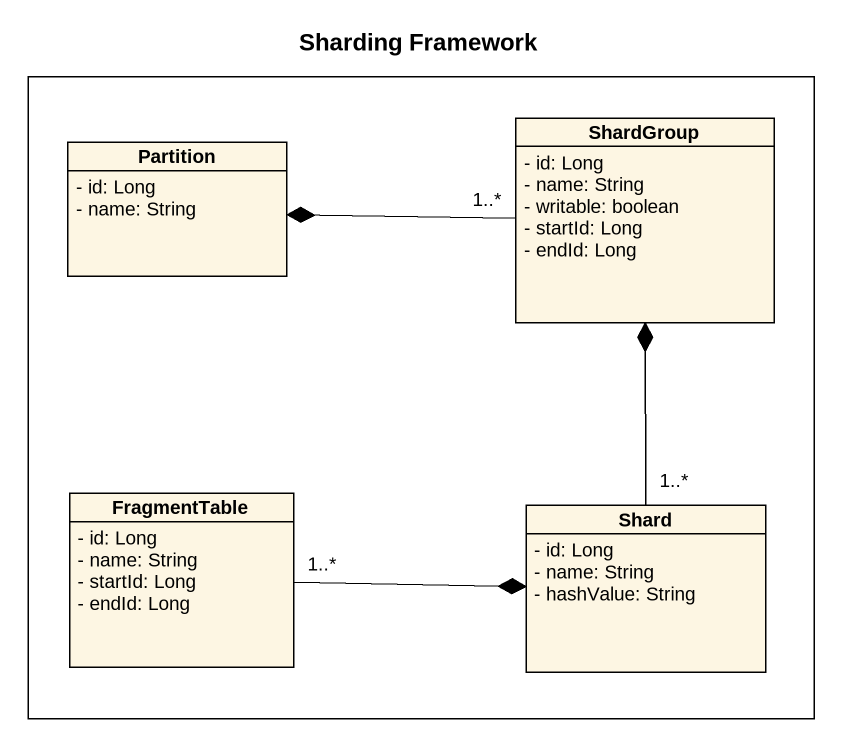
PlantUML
@startuml
title Sharding Framework
hide circle
hide empty members
skinparam classAttributeIconSize 0
rectangle " " as rectangle1 {
  class "Partition" as Partition_ {
    - id: Long
    - name: String
  }
  class ShardGroup {
    - id: Long
    - name: String
    - writable: boolean
    - startId: Long
    - endId: Long
  }
  class FragmentTable {
    - id: Long
    - name: String
    - startId: Long
    - endId: Long
  }
  class Shard {
    - id: Long
    - name: String
    - hashValue: String
  }
}
ShardGroup "1..*" -left-* Partition_
FragmentTable "1..*" -right-* Shard
Shard "1..*" -up-* ShardGroup
@enduml
